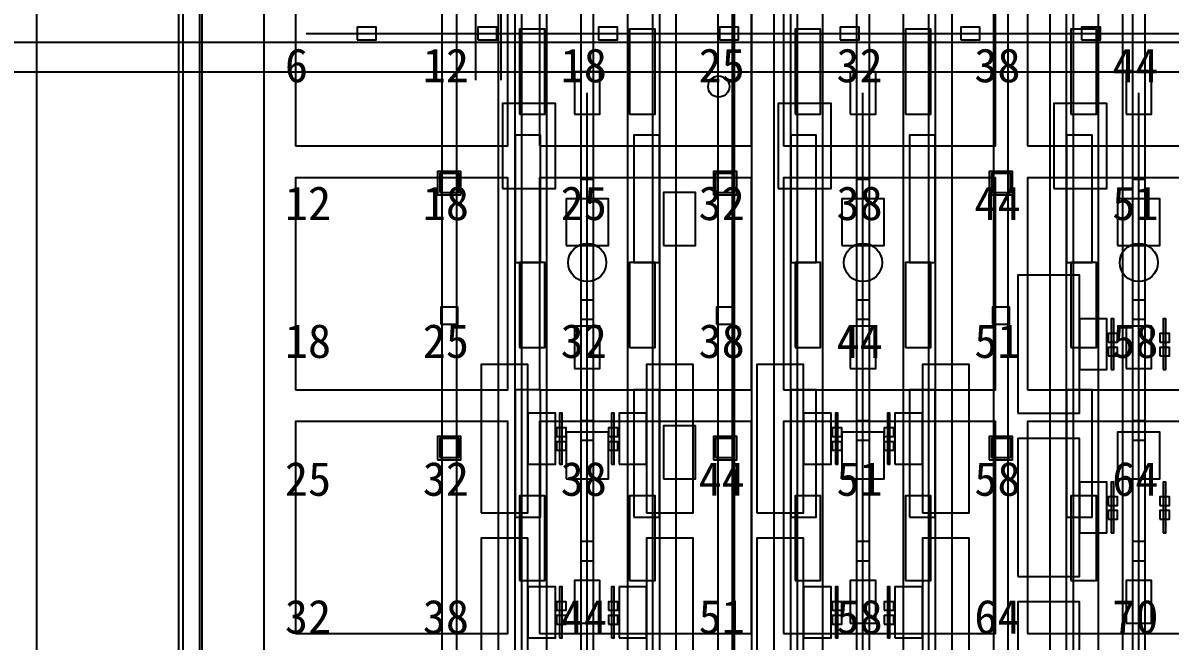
# Model space of a CAD drawing. Header units: metres. Extents: x -1640 to 1560, y -268 to 2338.
# Drawn here: x -44.8 to 9.2, y 1616.2 to 1645.3 of the extents above; entities that cross this region are included whole.
import ezdxf

# ---------------------------------------------------------------- set-up
doc = ezdxf.new("R2010")
doc.units = ezdxf.units.M
for name, color, linetype in [('1F_CHL', 4, 'Continuous'), ('1F_PUMP', 2, 'Continuous'), ('1F_SCR', 3, 'Continuous'), ('1F_STRUCT_COLUMN', 8, 'Continuous'), ('1F_ZONE', 3, 'Continuous'), ('2F_CSF_LATERAL_RACK_CONCEPT', 9, 'Continuous'), ('2F_RFG', 5, 'Continuous'), ('2F_STRUCT_COLUMN', 8, 'Continuous'), ('2F_VMB', 6, 'Continuous'), ('2F_ZONE', 3, 'Continuous'), ('3F_CLEANROOM_OVERHEAD_PIPE_DUCT_CONCEPT', 9, 'Continuous'), ('3F_CVD', 3, 'Continuous'), ('3F_DIFF', 4, 'Continuous'), ('3F_EHS_EGRESS_DIST_M', 2, 'Continuous'), ('3F_EHS_EXTINGUISHER_HYDRANT_CABINET_CONCEPT', 1, 'Continuous'), ('3F_EHS_GAS_DETECTOR', 6, 'Continuous'), ('3F_FOUP', 5, 'Continuous'), ('3F_OHT', 9, 'Continuous'), ('3F_OHTV', 1, 'Continuous'), ('3F_STK', 3, 'Continuous'), ('3F_STRUCT_COLUMN', 8, 'Continuous'), ('3F_TBAR', 6, 'Continuous'), ('3F_ZONE', 3, 'Continuous'), ('4F_FFU', 1, 'Continuous'), ('4F_STRUCT_PLENUM_TRUSS_CONCEPT', 9, 'Continuous'), ('4F_ZONE', 3, 'Continuous'), ('5F_CHL', 4, 'Continuous'), ('5F_PUMP', 2, 'Continuous'), ('5F_SCR', 3, 'Continuous'), ('5F_STRUCT_COLUMN', 8, 'Continuous'), ('5F_ZONE', 3, 'Continuous'), ('6F_CSF_LATERAL_RACK_CONCEPT', 9, 'Continuous'), ('6F_RFG', 5, 'Continuous'), ('6F_STRUCT_COLUMN', 8, 'Continuous'), ('6F_VMB', 6, 'Continuous'), ('6F_ZONE', 3, 'Continuous'), ('7F_CLEANROOM_OVERHEAD_PIPE_DUCT_CONCEPT', 9, 'Continuous'), ('7F_CVD', 3, 'Continuous'), ('7F_DIFF', 4, 'Continuous'), ('7F_EHS_EGRESS_DIST_M', 2, 'Continuous'), ('7F_EHS_EXTINGUISHER_HYDRANT_CABINET_CONCEPT', 1, 'Continuous'), ('7F_EHS_GAS_DETECTOR', 6, 'Continuous'), ('7F_FOUP', 5, 'Continuous'), ('7F_OHT', 9, 'Continuous'), ('7F_OHTV', 1, 'Continuous'), ('7F_STK', 3, 'Continuous'), ('7F_STRUCT_COLUMN', 8, 'Continuous'), ('7F_TBAR', 6, 'Continuous'), ('7F_ZONE', 3, 'Continuous'), ('8F_FFU', 1, 'Continuous'), ('8F_STRUCT_PLENUM_TRUSS_CONCEPT', 9, 'Continuous'), ('8F_ZONE', 3, 'Continuous'), ('EHS_TREATED_EXHAUST', 30, 'Continuous'), ('UTIL_CHW.R_CONCEPT', 2, 'Continuous'), ('UTIL_ELEC.LV_CONCEPT', 2, 'Continuous'), ('UTIL_PCW.R_CONCEPT', 1, 'Continuous'), ('UTIL_PCW.S_CONCEPT', 6, 'Continuous'), ('UTIL_UPW.R_CONCEPT', 2, 'Continuous'), ('UTIL_UPW.S_CONCEPT', 1, 'Continuous')]:
    doc.layers.add(name, color=color, linetype=linetype)

msp = doc.modelspace()

# ---------------------------------------------------------------- linework, layer by layer
at = {"layer": '1F_CHL'}
for points in [[(-14.65, 1634.8), (-13.15, 1634.8), (-13.15, 1637.3), (-14.65, 1637.3)], [(-14.65, 1623.8), (-13.15, 1623.8), (-13.15, 1626.3), (-14.65, 1626.3)]]:
    msp.add_lwpolyline(points, close=True, dxfattribs=at)
at = {"layer": '1F_PUMP'}
for points in [[(-21.45, 1641), (-20.25, 1641), (-20.25, 1645), (-21.45, 1645)], [(-16.25, 1641), (-15.05, 1641), (-15.05, 1645), (-16.25, 1645)], [(-8.45, 1641), (-7.25, 1641), (-7.25, 1645), (-8.45, 1645)], [(-3.25, 1641), (-2.05, 1641), (-2.05, 1645), (-3.25, 1645)], [(4.55, 1641), (5.75, 1641), (5.75, 1645), (4.55, 1645)], [(-21.45, 1630), (-20.25, 1630), (-20.25, 1634), (-21.45, 1634)], [(-16.25, 1630), (-15.05, 1630), (-15.05, 1634), (-16.25, 1634)], [(-8.45, 1630), (-7.25, 1630), (-7.25, 1634), (-8.45, 1634)], [(-3.25, 1630), (-2.05, 1630), (-2.05, 1634), (-3.25, 1634)], [(4.55, 1630), (5.75, 1630), (5.75, 1634), (4.55, 1634)], [(-21.45, 1619), (-20.25, 1619), (-20.25, 1623), (-21.45, 1623)], [(-16.25, 1619), (-15.05, 1619), (-15.05, 1623), (-16.25, 1623)], [(-8.45, 1619), (-7.25, 1619), (-7.25, 1623), (-8.45, 1623)], [(-3.25, 1619), (-2.05, 1619), (-2.05, 1623), (-3.25, 1623)], [(4.55, 1619), (5.75, 1619), (5.75, 1623), (4.55, 1623)]]:
    msp.add_lwpolyline(points, close=True, dxfattribs=at)
at = {"layer": '1F_SCR'}
for points in [[(-19.25, 1634.8), (-17.25, 1634.8), (-17.25, 1637), (-19.25, 1637)], [(-6.25, 1634.8), (-4.25, 1634.8), (-4.25, 1637), (-6.25, 1637)], [(6.75, 1634.8), (8.75, 1634.8), (8.75, 1637), (6.75, 1637)], [(-19.25, 1623.8), (-17.25, 1623.8), (-17.25, 1626), (-19.25, 1626)], [(-6.25, 1623.8), (-4.25, 1623.8), (-4.25, 1626), (-6.25, 1626)], [(6.75, 1623.8), (8.75, 1623.8), (8.75, 1626), (6.75, 1626)]]:
    msp.add_lwpolyline(points, close=True, dxfattribs=at)
at = {"layer": '1F_STRUCT_COLUMN'}
for points in [[(-25.3, 1637.2), (-24.2, 1637.2), (-24.2, 1638.3), (-25.3, 1638.3)], [(-12.3, 1637.2), (-11.2, 1637.2), (-11.2, 1638.3), (-12.3, 1638.3)], [(0.7, 1637.2), (1.8, 1637.2), (1.8, 1638.3), (0.7, 1638.3)], [(-25.3, 1624.7), (-24.2, 1624.7), (-24.2, 1625.8), (-25.3, 1625.8)], [(-12.3, 1624.7), (-11.2, 1624.7), (-11.2, 1625.8), (-12.3, 1625.8)], [(0.7, 1624.7), (1.8, 1624.7), (1.8, 1625.8), (0.7, 1625.8)]]:
    msp.add_lwpolyline(points, close=True, dxfattribs=at)
at = {"layer": '1F_ZONE'}
msp.add_lwpolyline([(-33.5, 1569), (192, 1569), (192, 1723), (-33.5, 1723)], close=True, dxfattribs=at)
at = {"layer": '2F_CSF_LATERAL_RACK_CONCEPT'}
for points in [[(-22.45, 1573), (-21.65, 1573), (-21.65, 1719), (-22.45, 1719)], [(-14.85, 1573), (-14.05, 1573), (-14.05, 1719), (-14.85, 1719)], [(-9.45, 1573), (-8.65, 1573), (-8.65, 1719), (-9.45, 1719)], [(-1.85, 1573), (-1.05, 1573), (-1.05, 1719), (-1.85, 1719)], [(3.55, 1573), (4.35, 1573), (4.35, 1719), (3.55, 1719)]]:
    msp.add_lwpolyline(points, close=True, dxfattribs=at)
at = {"layer": '2F_RFG'}
for points in [[(-21.65, 1634), (-20.45, 1634), (-20.45, 1640), (-21.65, 1640)], [(-16.05, 1634), (-14.85, 1634), (-14.85, 1640), (-16.05, 1640)], [(-8.65, 1634), (-7.45, 1634), (-7.45, 1640), (-8.65, 1640)], [(-3.05, 1634), (-1.85, 1634), (-1.85, 1640), (-3.05, 1640)], [(4.35, 1634), (5.55, 1634), (5.55, 1640), (4.35, 1640)], [(-21.65, 1622), (-20.45, 1622), (-20.45, 1628), (-21.65, 1628)], [(-16.05, 1622), (-14.85, 1622), (-14.85, 1628), (-16.05, 1628)], [(-8.65, 1622), (-7.45, 1622), (-7.45, 1628), (-8.65, 1628)], [(-3.05, 1622), (-1.85, 1622), (-1.85, 1628), (-3.05, 1628)], [(4.35, 1622), (5.55, 1622), (5.55, 1628), (4.35, 1628)]]:
    msp.add_lwpolyline(points, close=True, dxfattribs=at)
at = {"layer": '2F_STRUCT_COLUMN'}
for points in [[(-25.2, 1637.3), (-24.3, 1637.3), (-24.3, 1638.2), (-25.2, 1638.2)], [(-12.2, 1637.3), (-11.3, 1637.3), (-11.3, 1638.2), (-12.2, 1638.2)], [(0.8, 1637.3), (1.7, 1637.3), (1.7, 1638.2), (0.8, 1638.2)], [(-25.2, 1624.8), (-24.3, 1624.8), (-24.3, 1625.7), (-25.2, 1625.7)], [(-12.2, 1624.8), (-11.3, 1624.8), (-11.3, 1625.7), (-12.2, 1625.7)], [(0.8, 1624.8), (1.7, 1624.8), (1.7, 1625.7), (0.8, 1625.7)]]:
    msp.add_lwpolyline(points, close=True, dxfattribs=at)
at = {"layer": '2F_VMB'}
for points in [[(-18.85, 1641), (-17.65, 1641), (-17.65, 1643), (-18.85, 1643)], [(-5.85, 1641), (-4.65, 1641), (-4.65, 1643), (-5.85, 1643)], [(7.15, 1641), (8.35, 1641), (8.35, 1643), (7.15, 1643)], [(-18.85, 1629), (-17.65, 1629), (-17.65, 1631), (-18.85, 1631)], [(-5.85, 1629), (-4.65, 1629), (-4.65, 1631), (-5.85, 1631)], [(7.15, 1629), (8.35, 1629), (8.35, 1631), (7.15, 1631)], [(-18.85, 1617), (-17.65, 1617), (-17.65, 1619), (-18.85, 1619)], [(-5.85, 1617), (-4.65, 1617), (-4.65, 1619), (-5.85, 1619)], [(7.15, 1617), (8.35, 1617), (8.35, 1619), (7.15, 1619)]]:
    msp.add_lwpolyline(points, close=True, dxfattribs=at)
at = {"layer": '2F_ZONE'}
msp.add_lwpolyline([(-33.5, 1569), (192, 1569), (192, 1723), (-33.5, 1723)], close=True, dxfattribs=at)
at = {"layer": '3F_CLEANROOM_OVERHEAD_PIPE_DUCT_CONCEPT'}
for points in [[(-21.35, 1572), (-20.15, 1572), (-20.15, 1720), (-21.35, 1720)], [(-16.35, 1572), (-15.15, 1572), (-15.15, 1720), (-16.35, 1720)], [(-8.35, 1572), (-7.15, 1572), (-7.15, 1720), (-8.35, 1720)], [(-3.35, 1572), (-2.15, 1572), (-2.15, 1720), (-3.35, 1720)], [(4.65, 1572), (5.85, 1572), (5.85, 1720), (4.65, 1720)]]:
    msp.add_lwpolyline(points, close=True, dxfattribs=at)
at = {"layer": '3F_CVD'}
for points in [[(2.05, 1626.9), (4.95, 1626.9), (4.95, 1633.4), (2.05, 1633.4)], [(4.95, 1628.95), (6.25, 1628.95), (6.25, 1631.35), (4.95, 1631.35)], [(2.05, 1619.2), (4.95, 1619.2), (4.95, 1625.7), (2.05, 1625.7)], [(4.95, 1621.25), (6.25, 1621.25), (6.25, 1623.65), (4.95, 1623.65)], [(2.05, 1611.5), (4.95, 1611.5), (4.95, 1618), (2.05, 1618)]]:
    msp.add_lwpolyline(points, close=True, dxfattribs=at)
at = {"layer": '3F_DIFF'}
for points in [[(-23.25, 1622.2), (-21.05, 1622.2), (-21.05, 1629.2), (-23.25, 1629.2)], [(-15.45, 1622.2), (-13.25, 1622.2), (-13.25, 1629.2), (-15.45, 1629.2)], [(-10.25, 1622.2), (-8.05, 1622.2), (-8.05, 1629.2), (-10.25, 1629.2)], [(-2.45, 1622.2), (-0.25, 1622.2), (-0.25, 1629.2), (-2.45, 1629.2)], [(-21.05, 1624.5), (-19.75, 1624.5), (-19.75, 1626.9), (-21.05, 1626.9)], [(-16.75, 1624.5), (-15.45, 1624.5), (-15.45, 1626.9), (-16.75, 1626.9)], [(-8.05, 1624.5), (-6.75, 1624.5), (-6.75, 1626.9), (-8.05, 1626.9)], [(-3.75, 1624.5), (-2.45, 1624.5), (-2.45, 1626.9), (-3.75, 1626.9)], [(-23.25, 1614), (-21.05, 1614), (-21.05, 1621), (-23.25, 1621)], [(-15.45, 1614), (-13.25, 1614), (-13.25, 1621), (-15.45, 1621)], [(-10.25, 1614), (-8.05, 1614), (-8.05, 1621), (-10.25, 1621)], [(-2.45, 1614), (-0.25, 1614), (-0.25, 1621), (-2.45, 1621)], [(-21.05, 1616.3), (-19.75, 1616.3), (-19.75, 1618.7), (-21.05, 1618.7)], [(-16.75, 1616.3), (-15.45, 1616.3), (-15.45, 1618.7), (-16.75, 1618.7)], [(-8.05, 1616.3), (-6.75, 1616.3), (-6.75, 1618.7), (-8.05, 1618.7)], [(-3.75, 1616.3), (-2.45, 1616.3), (-2.45, 1618.7), (-3.75, 1618.7)]]:
    msp.add_lwpolyline(points, close=True, dxfattribs=at)
at = {"layer": '3F_EHS_EXTINGUISHER_HYDRANT_CABINET_CONCEPT'}
msp.add_circle((-12.05, 1642.3), 0.5, dxfattribs=at)
at = {"layer": '3F_EHS_GAS_DETECTOR'}
for centre in [(-18.25, 1634), (-5.25, 1634), (7.75, 1634)]:
    msp.add_circle(centre, 0.9, dxfattribs=at)
at = {"layer": '3F_FOUP'}
for points in [[(6.3, 1630.25), (6.75, 1630.25), (6.75, 1630.65), (6.3, 1630.65)], [(8.75, 1630.25), (9.2, 1630.25), (9.2, 1630.65), (8.75, 1630.65)], [(6.3, 1629.6), (6.75, 1629.6), (6.75, 1630), (6.3, 1630)], [(8.75, 1629.6), (9.2, 1629.6), (9.2, 1630), (8.75, 1630)], [(-19.7, 1625.8), (-19.25, 1625.8), (-19.25, 1626.2), (-19.7, 1626.2)], [(-17.25, 1625.8), (-16.8, 1625.8), (-16.8, 1626.2), (-17.25, 1626.2)], [(-6.7, 1625.8), (-6.25, 1625.8), (-6.25, 1626.2), (-6.7, 1626.2)], [(-4.25, 1625.8), (-3.8, 1625.8), (-3.8, 1626.2), (-4.25, 1626.2)], [(-19.7, 1625.15), (-19.25, 1625.15), (-19.25, 1625.55), (-19.7, 1625.55)], [(-17.25, 1625.15), (-16.8, 1625.15), (-16.8, 1625.55), (-17.25, 1625.55)], [(-6.7, 1625.15), (-6.25, 1625.15), (-6.25, 1625.55), (-6.7, 1625.55)], [(-4.25, 1625.15), (-3.8, 1625.15), (-3.8, 1625.55), (-4.25, 1625.55)], [(6.3, 1622.55), (6.75, 1622.55), (6.75, 1622.95), (6.3, 1622.95)], [(8.75, 1622.55), (9.2, 1622.55), (9.2, 1622.95), (8.75, 1622.95)], [(6.3, 1621.9), (6.75, 1621.9), (6.75, 1622.3), (6.3, 1622.3)], [(8.75, 1621.9), (9.2, 1621.9), (9.2, 1622.3), (8.75, 1622.3)], [(-19.7, 1617.6), (-19.25, 1617.6), (-19.25, 1618), (-19.7, 1618)], [(-17.25, 1617.6), (-16.8, 1617.6), (-16.8, 1618), (-17.25, 1618)], [(-6.7, 1617.6), (-6.25, 1617.6), (-6.25, 1618), (-6.7, 1618)], [(-4.25, 1617.6), (-3.8, 1617.6), (-3.8, 1618), (-4.25, 1618)], [(-19.7, 1616.95), (-19.25, 1616.95), (-19.25, 1617.35), (-19.7, 1617.35)], [(-17.25, 1616.95), (-16.8, 1616.95), (-16.8, 1617.35), (-17.25, 1617.35)], [(-6.7, 1616.95), (-6.25, 1616.95), (-6.25, 1617.35), (-6.7, 1617.35)], [(-4.25, 1616.95), (-3.8, 1616.95), (-3.8, 1617.35), (-4.25, 1617.35)]]:
    msp.add_lwpolyline(points, close=True, dxfattribs=at)
at = {"layer": '3F_OHT'}
for p, q in [((-31.5, 1644.8), (190, 1644.8)), ((-18.25, 1572), (-18.25, 1642)), ((-5.25, 1572), (-5.25, 1642)), ((7.75, 1572), (7.75, 1642))]:
    msp.add_line(p, q, dxfattribs=at)
at = {"layer": '3F_OHTV'}
for points in [[(-29.1, 1644.5), (-28.2, 1644.5), (-28.2, 1645.1), (-29.1, 1645.1)], [(-23.41, 1644.5), (-22.51, 1644.5), (-22.51, 1645.1), (-23.41, 1645.1)], [(-17.72, 1644.5), (-16.82, 1644.5), (-16.82, 1645.1), (-17.72, 1645.1)], [(-12.02, 1644.5), (-11.12, 1644.5), (-11.12, 1645.1), (-12.02, 1645.1)], [(-6.33, 1644.5), (-5.43, 1644.5), (-5.43, 1645.1), (-6.33, 1645.1)], [(-0.64, 1644.5), (0.26, 1644.5), (0.26, 1645.1), (-0.64, 1645.1)], [(5.05, 1644.5), (5.95, 1644.5), (5.95, 1645.1), (5.05, 1645.1)], [(-18.55, 1637.02), (-17.95, 1637.02), (-17.95, 1637.92), (-18.55, 1637.92)], [(-5.55, 1637.02), (-4.95, 1637.02), (-4.95, 1637.92), (-5.55, 1637.92)], [(7.45, 1637.02), (8.05, 1637.02), (8.05, 1637.92), (7.45, 1637.92)], [(-18.55, 1631.33), (-17.95, 1631.33), (-17.95, 1632.23), (-18.55, 1632.23)], [(-5.55, 1631.33), (-4.95, 1631.33), (-4.95, 1632.23), (-5.55, 1632.23)], [(7.45, 1631.33), (8.05, 1631.33), (8.05, 1632.23), (7.45, 1632.23)], [(-18.55, 1625.63), (-17.95, 1625.63), (-17.95, 1626.53), (-18.55, 1626.53)], [(-5.55, 1625.63), (-4.95, 1625.63), (-4.95, 1626.53), (-5.55, 1626.53)], [(7.45, 1625.63), (8.05, 1625.63), (8.05, 1626.53), (7.45, 1626.53)], [(-18.55, 1619.94), (-17.95, 1619.94), (-17.95, 1620.84), (-18.55, 1620.84)], [(-5.55, 1619.94), (-4.95, 1619.94), (-4.95, 1620.84), (-5.55, 1620.84)], [(7.45, 1619.94), (8.05, 1619.94), (8.05, 1620.84), (7.45, 1620.84)]]:
    msp.add_lwpolyline(points, close=True, dxfattribs=at)
at = {"layer": '3F_STK'}
for points in [[(-22.25, 1637.5), (-19.75, 1637.5), (-19.75, 1641.5), (-22.25, 1641.5)], [(-9.25, 1637.5), (-6.75, 1637.5), (-6.75, 1641.5), (-9.25, 1641.5)], [(3.75, 1637.5), (6.25, 1637.5), (6.25, 1641.5), (3.75, 1641.5)]]:
    msp.add_lwpolyline(points, close=True, dxfattribs=at)
at = {"layer": '3F_STRUCT_COLUMN'}
for points in [[(-25.15, 1631.1), (-24.35, 1631.1), (-24.35, 1631.9), (-25.15, 1631.9)], [(-12.15, 1631.1), (-11.35, 1631.1), (-11.35, 1631.9), (-12.15, 1631.9)], [(0.85, 1631.1), (1.65, 1631.1), (1.65, 1631.9), (0.85, 1631.9)]]:
    msp.add_lwpolyline(points, close=True, dxfattribs=at)
at = {"layer": '3F_TBAR'}
for points in [[(6.45, 1628.95), (6.57, 1628.95), (6.57, 1631.35), (6.45, 1631.35)], [(8.9, 1628.95), (9.02, 1628.95), (9.02, 1631.35), (8.9, 1631.35)], [(-19.55, 1624.5), (-19.43, 1624.5), (-19.43, 1626.9), (-19.55, 1626.9)], [(-17.1, 1624.5), (-16.98, 1624.5), (-16.98, 1626.9), (-17.1, 1626.9)], [(-6.55, 1624.5), (-6.43, 1624.5), (-6.43, 1626.9), (-6.55, 1626.9)], [(-4.1, 1624.5), (-3.98, 1624.5), (-3.98, 1626.9), (-4.1, 1626.9)], [(6.45, 1621.25), (6.57, 1621.25), (6.57, 1623.65), (6.45, 1623.65)], [(8.9, 1621.25), (9.02, 1621.25), (9.02, 1623.65), (8.9, 1623.65)], [(-19.55, 1616.3), (-19.43, 1616.3), (-19.43, 1618.7), (-19.55, 1618.7)], [(-17.1, 1616.3), (-16.98, 1616.3), (-16.98, 1618.7), (-17.1, 1618.7)], [(-6.55, 1616.3), (-6.43, 1616.3), (-6.43, 1618.7), (-6.55, 1618.7)], [(-4.1, 1616.3), (-3.98, 1616.3), (-3.98, 1618.7), (-4.1, 1618.7)]]:
    msp.add_lwpolyline(points, close=True, dxfattribs=at)
at = {"layer": '3F_ZONE'}
msp.add_lwpolyline([(-33.5, 1569), (192, 1569), (192, 1723), (-33.5, 1723)], close=True, dxfattribs=at)
at = {"layer": '4F_FFU'}
for points in [[(-32, 1639.5), (-22, 1639.5), (-22, 1649.5), (-32, 1649.5)], [(-20.5, 1639.5), (-10.5, 1639.5), (-10.5, 1649.5), (-20.5, 1649.5)], [(-9, 1639.5), (1, 1639.5), (1, 1649.5), (-9, 1649.5)], [(2.5, 1639.5), (12.5, 1639.5), (12.5, 1649.5), (2.5, 1649.5)], [(-32, 1628), (-22, 1628), (-22, 1638), (-32, 1638)], [(-20.5, 1628), (-10.5, 1628), (-10.5, 1638), (-20.5, 1638)], [(-9, 1628), (1, 1628), (1, 1638), (-9, 1638)], [(2.5, 1628), (12.5, 1628), (12.5, 1638), (2.5, 1638)], [(-32, 1616.5), (-22, 1616.5), (-22, 1626.5), (-32, 1626.5)], [(-20.5, 1616.5), (-10.5, 1616.5), (-10.5, 1626.5), (-20.5, 1626.5)], [(-9, 1616.5), (1, 1616.5), (1, 1626.5), (-9, 1626.5)], [(2.5, 1616.5), (12.5, 1616.5), (12.5, 1626.5), (2.5, 1626.5)]]:
    msp.add_lwpolyline(points, close=True, dxfattribs=at)
at = {"layer": '4F_STRUCT_PLENUM_TRUSS_CONCEPT'}
for points in [[(-25.1, 1569), (-24.4, 1569), (-24.4, 1723), (-25.1, 1723)], [(-12.1, 1569), (-11.4, 1569), (-11.4, 1723), (-12.1, 1723)], [(0.9, 1569), (1.6, 1569), (1.6, 1723), (0.9, 1723)]]:
    msp.add_lwpolyline(points, close=True, dxfattribs=at)
at = {"layer": '4F_ZONE'}
msp.add_lwpolyline([(-33.5, 1569), (192, 1569), (192, 1723), (-33.5, 1723)], close=True, dxfattribs=at)
at = {"layer": '5F_CHL'}
for points in [[(-14.65, 1634.8), (-13.15, 1634.8), (-13.15, 1637.3), (-14.65, 1637.3)], [(-14.65, 1623.8), (-13.15, 1623.8), (-13.15, 1626.3), (-14.65, 1626.3)]]:
    msp.add_lwpolyline(points, close=True, dxfattribs=at)
at = {"layer": '5F_PUMP'}
for points in [[(-21.45, 1641), (-20.25, 1641), (-20.25, 1645), (-21.45, 1645)], [(-16.25, 1641), (-15.05, 1641), (-15.05, 1645), (-16.25, 1645)], [(-8.45, 1641), (-7.25, 1641), (-7.25, 1645), (-8.45, 1645)], [(-3.25, 1641), (-2.05, 1641), (-2.05, 1645), (-3.25, 1645)], [(4.55, 1641), (5.75, 1641), (5.75, 1645), (4.55, 1645)], [(-21.45, 1630), (-20.25, 1630), (-20.25, 1634), (-21.45, 1634)], [(-16.25, 1630), (-15.05, 1630), (-15.05, 1634), (-16.25, 1634)], [(-8.45, 1630), (-7.25, 1630), (-7.25, 1634), (-8.45, 1634)], [(-3.25, 1630), (-2.05, 1630), (-2.05, 1634), (-3.25, 1634)], [(4.55, 1630), (5.75, 1630), (5.75, 1634), (4.55, 1634)], [(-21.45, 1619), (-20.25, 1619), (-20.25, 1623), (-21.45, 1623)], [(-16.25, 1619), (-15.05, 1619), (-15.05, 1623), (-16.25, 1623)], [(-8.45, 1619), (-7.25, 1619), (-7.25, 1623), (-8.45, 1623)], [(-3.25, 1619), (-2.05, 1619), (-2.05, 1623), (-3.25, 1623)], [(4.55, 1619), (5.75, 1619), (5.75, 1623), (4.55, 1623)]]:
    msp.add_lwpolyline(points, close=True, dxfattribs=at)
at = {"layer": '5F_SCR'}
for points in [[(-19.25, 1634.8), (-17.25, 1634.8), (-17.25, 1637), (-19.25, 1637)], [(-6.25, 1634.8), (-4.25, 1634.8), (-4.25, 1637), (-6.25, 1637)], [(6.75, 1634.8), (8.75, 1634.8), (8.75, 1637), (6.75, 1637)], [(-19.25, 1623.8), (-17.25, 1623.8), (-17.25, 1626), (-19.25, 1626)], [(-6.25, 1623.8), (-4.25, 1623.8), (-4.25, 1626), (-6.25, 1626)], [(6.75, 1623.8), (8.75, 1623.8), (8.75, 1626), (6.75, 1626)]]:
    msp.add_lwpolyline(points, close=True, dxfattribs=at)
at = {"layer": '5F_STRUCT_COLUMN'}
for points in [[(-25.3, 1637.2), (-24.2, 1637.2), (-24.2, 1638.3), (-25.3, 1638.3)], [(-12.3, 1637.2), (-11.2, 1637.2), (-11.2, 1638.3), (-12.3, 1638.3)], [(0.7, 1637.2), (1.8, 1637.2), (1.8, 1638.3), (0.7, 1638.3)], [(-25.3, 1624.7), (-24.2, 1624.7), (-24.2, 1625.8), (-25.3, 1625.8)], [(-12.3, 1624.7), (-11.2, 1624.7), (-11.2, 1625.8), (-12.3, 1625.8)], [(0.7, 1624.7), (1.8, 1624.7), (1.8, 1625.8), (0.7, 1625.8)]]:
    msp.add_lwpolyline(points, close=True, dxfattribs=at)
at = {"layer": '5F_ZONE'}
msp.add_lwpolyline([(-33.5, 1569), (192, 1569), (192, 1723), (-33.5, 1723)], close=True, dxfattribs=at)
at = {"layer": '6F_CSF_LATERAL_RACK_CONCEPT'}
for points in [[(-22.45, 1573), (-21.65, 1573), (-21.65, 1719), (-22.45, 1719)], [(-14.85, 1573), (-14.05, 1573), (-14.05, 1719), (-14.85, 1719)], [(-9.45, 1573), (-8.65, 1573), (-8.65, 1719), (-9.45, 1719)], [(-1.85, 1573), (-1.05, 1573), (-1.05, 1719), (-1.85, 1719)], [(3.55, 1573), (4.35, 1573), (4.35, 1719), (3.55, 1719)]]:
    msp.add_lwpolyline(points, close=True, dxfattribs=at)
at = {"layer": '6F_RFG'}
for points in [[(-21.65, 1634), (-20.45, 1634), (-20.45, 1640), (-21.65, 1640)], [(-16.05, 1634), (-14.85, 1634), (-14.85, 1640), (-16.05, 1640)], [(-8.65, 1634), (-7.45, 1634), (-7.45, 1640), (-8.65, 1640)], [(-3.05, 1634), (-1.85, 1634), (-1.85, 1640), (-3.05, 1640)], [(4.35, 1634), (5.55, 1634), (5.55, 1640), (4.35, 1640)], [(-21.65, 1622), (-20.45, 1622), (-20.45, 1628), (-21.65, 1628)], [(-16.05, 1622), (-14.85, 1622), (-14.85, 1628), (-16.05, 1628)], [(-8.65, 1622), (-7.45, 1622), (-7.45, 1628), (-8.65, 1628)], [(-3.05, 1622), (-1.85, 1622), (-1.85, 1628), (-3.05, 1628)], [(4.35, 1622), (5.55, 1622), (5.55, 1628), (4.35, 1628)]]:
    msp.add_lwpolyline(points, close=True, dxfattribs=at)
at = {"layer": '6F_STRUCT_COLUMN'}
for points in [[(-25.2, 1637.3), (-24.3, 1637.3), (-24.3, 1638.2), (-25.2, 1638.2)], [(-12.2, 1637.3), (-11.3, 1637.3), (-11.3, 1638.2), (-12.2, 1638.2)], [(0.8, 1637.3), (1.7, 1637.3), (1.7, 1638.2), (0.8, 1638.2)], [(-25.2, 1624.8), (-24.3, 1624.8), (-24.3, 1625.7), (-25.2, 1625.7)], [(-12.2, 1624.8), (-11.3, 1624.8), (-11.3, 1625.7), (-12.2, 1625.7)], [(0.8, 1624.8), (1.7, 1624.8), (1.7, 1625.7), (0.8, 1625.7)]]:
    msp.add_lwpolyline(points, close=True, dxfattribs=at)
at = {"layer": '6F_VMB'}
for points in [[(-18.85, 1641), (-17.65, 1641), (-17.65, 1643), (-18.85, 1643)], [(-5.85, 1641), (-4.65, 1641), (-4.65, 1643), (-5.85, 1643)], [(7.15, 1641), (8.35, 1641), (8.35, 1643), (7.15, 1643)], [(-18.85, 1629), (-17.65, 1629), (-17.65, 1631), (-18.85, 1631)], [(-5.85, 1629), (-4.65, 1629), (-4.65, 1631), (-5.85, 1631)], [(7.15, 1629), (8.35, 1629), (8.35, 1631), (7.15, 1631)], [(-18.85, 1617), (-17.65, 1617), (-17.65, 1619), (-18.85, 1619)], [(-5.85, 1617), (-4.65, 1617), (-4.65, 1619), (-5.85, 1619)], [(7.15, 1617), (8.35, 1617), (8.35, 1619), (7.15, 1619)]]:
    msp.add_lwpolyline(points, close=True, dxfattribs=at)
at = {"layer": '6F_ZONE'}
msp.add_lwpolyline([(-33.5, 1569), (192, 1569), (192, 1723), (-33.5, 1723)], close=True, dxfattribs=at)
at = {"layer": '7F_CLEANROOM_OVERHEAD_PIPE_DUCT_CONCEPT'}
for points in [[(-21.35, 1572), (-20.15, 1572), (-20.15, 1720), (-21.35, 1720)], [(-16.35, 1572), (-15.15, 1572), (-15.15, 1720), (-16.35, 1720)], [(-8.35, 1572), (-7.15, 1572), (-7.15, 1720), (-8.35, 1720)], [(-3.35, 1572), (-2.15, 1572), (-2.15, 1720), (-3.35, 1720)], [(4.65, 1572), (5.85, 1572), (5.85, 1720), (4.65, 1720)]]:
    msp.add_lwpolyline(points, close=True, dxfattribs=at)
at = {"layer": '7F_CVD'}
for points in [[(2.05, 1626.9), (4.95, 1626.9), (4.95, 1633.4), (2.05, 1633.4)], [(4.95, 1628.95), (6.25, 1628.95), (6.25, 1631.35), (4.95, 1631.35)], [(2.05, 1619.2), (4.95, 1619.2), (4.95, 1625.7), (2.05, 1625.7)], [(4.95, 1621.25), (6.25, 1621.25), (6.25, 1623.65), (4.95, 1623.65)], [(2.05, 1611.5), (4.95, 1611.5), (4.95, 1618), (2.05, 1618)]]:
    msp.add_lwpolyline(points, close=True, dxfattribs=at)
at = {"layer": '7F_DIFF'}
for points in [[(-23.25, 1622.2), (-21.05, 1622.2), (-21.05, 1629.2), (-23.25, 1629.2)], [(-15.45, 1622.2), (-13.25, 1622.2), (-13.25, 1629.2), (-15.45, 1629.2)], [(-10.25, 1622.2), (-8.05, 1622.2), (-8.05, 1629.2), (-10.25, 1629.2)], [(-2.45, 1622.2), (-0.25, 1622.2), (-0.25, 1629.2), (-2.45, 1629.2)], [(-21.05, 1624.5), (-19.75, 1624.5), (-19.75, 1626.9), (-21.05, 1626.9)], [(-16.75, 1624.5), (-15.45, 1624.5), (-15.45, 1626.9), (-16.75, 1626.9)], [(-8.05, 1624.5), (-6.75, 1624.5), (-6.75, 1626.9), (-8.05, 1626.9)], [(-3.75, 1624.5), (-2.45, 1624.5), (-2.45, 1626.9), (-3.75, 1626.9)], [(-23.25, 1614), (-21.05, 1614), (-21.05, 1621), (-23.25, 1621)], [(-15.45, 1614), (-13.25, 1614), (-13.25, 1621), (-15.45, 1621)], [(-10.25, 1614), (-8.05, 1614), (-8.05, 1621), (-10.25, 1621)], [(-2.45, 1614), (-0.25, 1614), (-0.25, 1621), (-2.45, 1621)], [(-21.05, 1616.3), (-19.75, 1616.3), (-19.75, 1618.7), (-21.05, 1618.7)], [(-16.75, 1616.3), (-15.45, 1616.3), (-15.45, 1618.7), (-16.75, 1618.7)], [(-8.05, 1616.3), (-6.75, 1616.3), (-6.75, 1618.7), (-8.05, 1618.7)], [(-3.75, 1616.3), (-2.45, 1616.3), (-2.45, 1618.7), (-3.75, 1618.7)]]:
    msp.add_lwpolyline(points, close=True, dxfattribs=at)
at = {"layer": '7F_EHS_EXTINGUISHER_HYDRANT_CABINET_CONCEPT'}
msp.add_circle((-12.05, 1642.3), 0.5, dxfattribs=at)
at = {"layer": '7F_EHS_GAS_DETECTOR'}
for centre in [(-18.25, 1634), (-5.25, 1634), (7.75, 1634)]:
    msp.add_circle(centre, 0.9, dxfattribs=at)
at = {"layer": '7F_FOUP'}
for points in [[(6.3, 1630.25), (6.75, 1630.25), (6.75, 1630.65), (6.3, 1630.65)], [(8.75, 1630.25), (9.2, 1630.25), (9.2, 1630.65), (8.75, 1630.65)], [(6.3, 1629.6), (6.75, 1629.6), (6.75, 1630), (6.3, 1630)], [(8.75, 1629.6), (9.2, 1629.6), (9.2, 1630), (8.75, 1630)], [(-19.7, 1625.8), (-19.25, 1625.8), (-19.25, 1626.2), (-19.7, 1626.2)], [(-17.25, 1625.8), (-16.8, 1625.8), (-16.8, 1626.2), (-17.25, 1626.2)], [(-6.7, 1625.8), (-6.25, 1625.8), (-6.25, 1626.2), (-6.7, 1626.2)], [(-4.25, 1625.8), (-3.8, 1625.8), (-3.8, 1626.2), (-4.25, 1626.2)], [(-19.7, 1625.15), (-19.25, 1625.15), (-19.25, 1625.55), (-19.7, 1625.55)], [(-17.25, 1625.15), (-16.8, 1625.15), (-16.8, 1625.55), (-17.25, 1625.55)], [(-6.7, 1625.15), (-6.25, 1625.15), (-6.25, 1625.55), (-6.7, 1625.55)], [(-4.25, 1625.15), (-3.8, 1625.15), (-3.8, 1625.55), (-4.25, 1625.55)], [(6.3, 1622.55), (6.75, 1622.55), (6.75, 1622.95), (6.3, 1622.95)], [(8.75, 1622.55), (9.2, 1622.55), (9.2, 1622.95), (8.75, 1622.95)], [(6.3, 1621.9), (6.75, 1621.9), (6.75, 1622.3), (6.3, 1622.3)], [(8.75, 1621.9), (9.2, 1621.9), (9.2, 1622.3), (8.75, 1622.3)], [(-19.7, 1617.6), (-19.25, 1617.6), (-19.25, 1618), (-19.7, 1618)], [(-17.25, 1617.6), (-16.8, 1617.6), (-16.8, 1618), (-17.25, 1618)], [(-6.7, 1617.6), (-6.25, 1617.6), (-6.25, 1618), (-6.7, 1618)], [(-4.25, 1617.6), (-3.8, 1617.6), (-3.8, 1618), (-4.25, 1618)], [(-19.7, 1616.95), (-19.25, 1616.95), (-19.25, 1617.35), (-19.7, 1617.35)], [(-17.25, 1616.95), (-16.8, 1616.95), (-16.8, 1617.35), (-17.25, 1617.35)], [(-6.7, 1616.95), (-6.25, 1616.95), (-6.25, 1617.35), (-6.7, 1617.35)], [(-4.25, 1616.95), (-3.8, 1616.95), (-3.8, 1617.35), (-4.25, 1617.35)]]:
    msp.add_lwpolyline(points, close=True, dxfattribs=at)
at = {"layer": '7F_OHT'}
for p, q in [((-31.5, 1644.8), (190, 1644.8)), ((-18.25, 1572), (-18.25, 1642)), ((-5.25, 1572), (-5.25, 1642)), ((7.75, 1572), (7.75, 1642))]:
    msp.add_line(p, q, dxfattribs=at)
at = {"layer": '7F_OHTV'}
for points in [[(-29.1, 1644.5), (-28.2, 1644.5), (-28.2, 1645.1), (-29.1, 1645.1)], [(-23.41, 1644.5), (-22.51, 1644.5), (-22.51, 1645.1), (-23.41, 1645.1)], [(-17.72, 1644.5), (-16.82, 1644.5), (-16.82, 1645.1), (-17.72, 1645.1)], [(-12.02, 1644.5), (-11.12, 1644.5), (-11.12, 1645.1), (-12.02, 1645.1)], [(-6.33, 1644.5), (-5.43, 1644.5), (-5.43, 1645.1), (-6.33, 1645.1)], [(-0.64, 1644.5), (0.26, 1644.5), (0.26, 1645.1), (-0.64, 1645.1)], [(5.05, 1644.5), (5.95, 1644.5), (5.95, 1645.1), (5.05, 1645.1)], [(-18.55, 1637.02), (-17.95, 1637.02), (-17.95, 1637.92), (-18.55, 1637.92)], [(-5.55, 1637.02), (-4.95, 1637.02), (-4.95, 1637.92), (-5.55, 1637.92)], [(7.45, 1637.02), (8.05, 1637.02), (8.05, 1637.92), (7.45, 1637.92)], [(-18.55, 1631.33), (-17.95, 1631.33), (-17.95, 1632.23), (-18.55, 1632.23)], [(-5.55, 1631.33), (-4.95, 1631.33), (-4.95, 1632.23), (-5.55, 1632.23)], [(7.45, 1631.33), (8.05, 1631.33), (8.05, 1632.23), (7.45, 1632.23)], [(-18.55, 1625.63), (-17.95, 1625.63), (-17.95, 1626.53), (-18.55, 1626.53)], [(-5.55, 1625.63), (-4.95, 1625.63), (-4.95, 1626.53), (-5.55, 1626.53)], [(7.45, 1625.63), (8.05, 1625.63), (8.05, 1626.53), (7.45, 1626.53)], [(-18.55, 1619.94), (-17.95, 1619.94), (-17.95, 1620.84), (-18.55, 1620.84)], [(-5.55, 1619.94), (-4.95, 1619.94), (-4.95, 1620.84), (-5.55, 1620.84)], [(7.45, 1619.94), (8.05, 1619.94), (8.05, 1620.84), (7.45, 1620.84)]]:
    msp.add_lwpolyline(points, close=True, dxfattribs=at)
at = {"layer": '7F_STK'}
for points in [[(-22.25, 1637.5), (-19.75, 1637.5), (-19.75, 1641.5), (-22.25, 1641.5)], [(-9.25, 1637.5), (-6.75, 1637.5), (-6.75, 1641.5), (-9.25, 1641.5)], [(3.75, 1637.5), (6.25, 1637.5), (6.25, 1641.5), (3.75, 1641.5)]]:
    msp.add_lwpolyline(points, close=True, dxfattribs=at)
at = {"layer": '7F_STRUCT_COLUMN'}
for points in [[(-25.15, 1631.1), (-24.35, 1631.1), (-24.35, 1631.9), (-25.15, 1631.9)], [(-12.15, 1631.1), (-11.35, 1631.1), (-11.35, 1631.9), (-12.15, 1631.9)], [(0.85, 1631.1), (1.65, 1631.1), (1.65, 1631.9), (0.85, 1631.9)]]:
    msp.add_lwpolyline(points, close=True, dxfattribs=at)
at = {"layer": '7F_TBAR'}
for points in [[(6.45, 1628.95), (6.57, 1628.95), (6.57, 1631.35), (6.45, 1631.35)], [(8.9, 1628.95), (9.02, 1628.95), (9.02, 1631.35), (8.9, 1631.35)], [(-19.55, 1624.5), (-19.43, 1624.5), (-19.43, 1626.9), (-19.55, 1626.9)], [(-17.1, 1624.5), (-16.98, 1624.5), (-16.98, 1626.9), (-17.1, 1626.9)], [(-6.55, 1624.5), (-6.43, 1624.5), (-6.43, 1626.9), (-6.55, 1626.9)], [(-4.1, 1624.5), (-3.98, 1624.5), (-3.98, 1626.9), (-4.1, 1626.9)], [(6.45, 1621.25), (6.57, 1621.25), (6.57, 1623.65), (6.45, 1623.65)], [(8.9, 1621.25), (9.02, 1621.25), (9.02, 1623.65), (8.9, 1623.65)], [(-19.55, 1616.3), (-19.43, 1616.3), (-19.43, 1618.7), (-19.55, 1618.7)], [(-17.1, 1616.3), (-16.98, 1616.3), (-16.98, 1618.7), (-17.1, 1618.7)], [(-6.55, 1616.3), (-6.43, 1616.3), (-6.43, 1618.7), (-6.55, 1618.7)], [(-4.1, 1616.3), (-3.98, 1616.3), (-3.98, 1618.7), (-4.1, 1618.7)]]:
    msp.add_lwpolyline(points, close=True, dxfattribs=at)
at = {"layer": '7F_ZONE'}
msp.add_lwpolyline([(-33.5, 1569), (192, 1569), (192, 1723), (-33.5, 1723)], close=True, dxfattribs=at)
at = {"layer": '8F_FFU'}
for points in [[(-32, 1639.5), (-22, 1639.5), (-22, 1649.5), (-32, 1649.5)], [(-20.5, 1639.5), (-10.5, 1639.5), (-10.5, 1649.5), (-20.5, 1649.5)], [(-9, 1639.5), (1, 1639.5), (1, 1649.5), (-9, 1649.5)], [(2.5, 1639.5), (12.5, 1639.5), (12.5, 1649.5), (2.5, 1649.5)], [(-32, 1628), (-22, 1628), (-22, 1638), (-32, 1638)], [(-20.5, 1628), (-10.5, 1628), (-10.5, 1638), (-20.5, 1638)], [(-9, 1628), (1, 1628), (1, 1638), (-9, 1638)], [(2.5, 1628), (12.5, 1628), (12.5, 1638), (2.5, 1638)], [(-32, 1616.5), (-22, 1616.5), (-22, 1626.5), (-32, 1626.5)], [(-20.5, 1616.5), (-10.5, 1616.5), (-10.5, 1626.5), (-20.5, 1626.5)], [(-9, 1616.5), (1, 1616.5), (1, 1626.5), (-9, 1626.5)], [(2.5, 1616.5), (12.5, 1616.5), (12.5, 1626.5), (2.5, 1626.5)]]:
    msp.add_lwpolyline(points, close=True, dxfattribs=at)
at = {"layer": '8F_STRUCT_PLENUM_TRUSS_CONCEPT'}
for points in [[(-25.1, 1569), (-24.4, 1569), (-24.4, 1723), (-25.1, 1723)], [(-12.1, 1569), (-11.4, 1569), (-11.4, 1723), (-12.1, 1723)], [(0.9, 1569), (1.6, 1569), (1.6, 1723), (0.9, 1723)]]:
    msp.add_lwpolyline(points, close=True, dxfattribs=at)
at = {"layer": '8F_ZONE'}
msp.add_lwpolyline([(-33.5, 1569), (192, 1569), (192, 1723), (-33.5, 1723)], close=True, dxfattribs=at)
at = {"layer": 'EHS_TREATED_EXHAUST'}
for points in [[(-18.55, 1573), (-17.95, 1573), (-17.95, 1731), (-18.55, 1731)], [(-18.55, 1573), (-17.95, 1573), (-17.95, 1731), (-18.55, 1731)], [(-5.55, 1573), (-4.95, 1573), (-4.95, 1731), (-5.55, 1731)], [(-5.55, 1573), (-4.95, 1573), (-4.95, 1731), (-5.55, 1731)], [(7.45, 1573), (8.05, 1573), (8.05, 1731), (7.45, 1731)], [(7.45, 1573), (8.05, 1573), (8.05, 1731), (7.45, 1731)]]:
    msp.add_lwpolyline(points, close=True, dxfattribs=at)
at = {"layer": 'UTIL_CHW.R_CONCEPT'}
msp.add_line((-44.2, 1567.3), (-44.2, 1727.3), dxfattribs=at)
msp.add_line((-44.2, 1567.3), (-44.2, 1727.3), dxfattribs=at)
at = {"layer": 'UTIL_ELEC.LV_CONCEPT'}
msp.add_line((7, 1574.7), (7, 1731.3), dxfattribs=at)
msp.add_line((7, 1574.7), (7, 1731.3), dxfattribs=at)
at = {"layer": 'UTIL_PCW.R_CONCEPT'}
for p, q in [((-22.3, 1642.6), (-22.3, 1735.9)), ((-22.3, 1642.6), (-22.3, 1735.9)), ((-36.505, 1574.78), (-36.505, 1717.23)), ((-36.505, 1574.78), (-36.505, 1717.23)), ((-10.495, 1574.78), (-10.495, 1717.23)), ((-10.495, 1574.78), (-10.495, 1717.23)), ((-279.4, 1644.4), (188.4, 1644.4)), ((-279.4, 1644.4), (188.4, 1644.4))]:
    msp.add_line(p, q, dxfattribs=at)
at = {"layer": 'UTIL_PCW.S_CONCEPT'}
for p, q in [((-23.5, 1642.6), (-23.5, 1735.9)), ((-23.5, 1642.6), (-23.5, 1735.9)), ((-37.295, 1574.78), (-37.295, 1717.23)), ((-37.295, 1574.78), (-37.295, 1717.23)), ((-11.305, 1574.78), (-11.305, 1717.23)), ((-11.305, 1574.78), (-11.305, 1717.23)), ((-279.4, 1643), (188.4, 1643)), ((-279.4, 1643), (188.4, 1643))]:
    msp.add_line(p, q, dxfattribs=at)
at = {"layer": 'UTIL_UPW.R_CONCEPT'}
msp.add_line((-36.4, 1576.7), (-36.4, 1729.8), dxfattribs=at)
msp.add_line((-36.4, 1576.7), (-36.4, 1729.8), dxfattribs=at)
at = {"layer": 'UTIL_UPW.S_CONCEPT'}
msp.add_line((-37.5, 1576.7), (-37.5, 1729.8), dxfattribs=at)
msp.add_line((-37.5, 1576.7), (-37.5, 1729.8), dxfattribs=at)

# ---------------------------------------------------------------- texts
at = {"layer": '3F_EHS_EGRESS_DIST_M'}
for s, p in [('6', (-32.5, 1642.5)), ('12', (-26, 1642.5)), ('18', (-19.5, 1642.5)), ('25', (-13, 1642.5)), ('32', (-6.5, 1642.5)), ('38', (0, 1642.5)), ('44', (6.5, 1642.5)), ('12', (-32.5, 1636)), ('18', (-26, 1636)), ('25', (-19.5, 1636)), ('32', (-13, 1636)), ('38', (-6.5, 1636)), ('44', (0, 1636)), ('51', (6.5, 1636)), ('18', (-32.5, 1629.5)), ('25', (-26, 1629.5)), ('32', (-19.5, 1629.5)), ('38', (-13, 1629.5)), ('44', (-6.5, 1629.5)), ('51', (0, 1629.5)), ('58', (6.5, 1629.5)), ('25', (-32.5, 1623)), ('32', (-26, 1623)), ('38', (-19.5, 1623)), ('44', (-13, 1623)), ('51', (-6.5, 1623)), ('58', (0, 1623)), ('64', (6.5, 1623)), ('32', (-32.5, 1616.5)), ('38', (-26, 1616.5)), ('44', (-19.5, 1616.5)), ('51', (-13, 1616.5)), ('58', (-6.5, 1616.5)), ('64', (0, 1616.5)), ('70', (6.5, 1616.5))]:
    msp.add_text(s, height=1.6, dxfattribs=at).set_placement(p)
at = {"layer": '7F_EHS_EGRESS_DIST_M'}
for s, p in [('6', (-32.5, 1642.5)), ('12', (-26, 1642.5)), ('18', (-19.5, 1642.5)), ('25', (-13, 1642.5)), ('32', (-6.5, 1642.5)), ('38', (0, 1642.5)), ('44', (6.5, 1642.5)), ('12', (-32.5, 1636)), ('18', (-26, 1636)), ('25', (-19.5, 1636)), ('32', (-13, 1636)), ('38', (-6.5, 1636)), ('44', (0, 1636)), ('51', (6.5, 1636)), ('18', (-32.5, 1629.5)), ('25', (-26, 1629.5)), ('32', (-19.5, 1629.5)), ('38', (-13, 1629.5)), ('44', (-6.5, 1629.5)), ('51', (0, 1629.5)), ('58', (6.5, 1629.5)), ('25', (-32.5, 1623)), ('32', (-26, 1623)), ('38', (-19.5, 1623)), ('44', (-13, 1623)), ('51', (-6.5, 1623)), ('58', (0, 1623)), ('64', (6.5, 1623)), ('32', (-32.5, 1616.5)), ('38', (-26, 1616.5)), ('44', (-19.5, 1616.5)), ('51', (-13, 1616.5)), ('58', (-6.5, 1616.5)), ('64', (0, 1616.5)), ('70', (6.5, 1616.5))]:
    msp.add_text(s, height=1.6, dxfattribs=at).set_placement(p)

doc.saveas('drawing.dxf')
